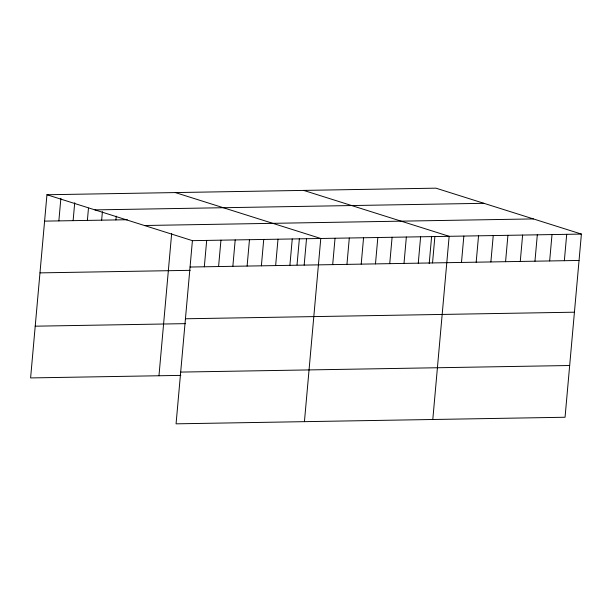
<?xml version="1.0" encoding="UTF-8"?>
<svg xmlns="http://www.w3.org/2000/svg" width="612" height="612" viewBox="0 0 612 612"><rect width="100%" height="100%" fill="white"/><g stroke="black" fill="none" stroke-linecap="round" stroke-linejoin="round"><path stroke-width="0.92" d="M46.948 194.746L192.413 240.654L176.065 423.833L565.052 417.254L581.4 234.075L435.935 188.167L46.948 194.746L30.6 377.925L180.838 375.385M58.859 220.886L60.879 198.273M73.119 220.649L74.718 202.748M87.386 220.404L88.472 208.157M101.646 220.167L102.403 211.683M115.905 219.922L116.242 216.151M158.967 375.76L171.666 233.486M204.324 266.794L206.68 240.409M218.583 266.549L220.94 240.172M232.851 266.312L235.199 239.927M247.11 266.067L249.467 239.69M261.378 265.83L263.726 239.445M275.637 265.585L277.993 239.208M289.897 265.348L292.253 238.963M297.034 264.897L299.383 238.573M304.164 265.103L306.52 238.718M304.432 421.66L320.78 238.481L175.315 192.573M332.691 264.621L335.039 238.236M346.95 264.376L349.307 237.999M361.21 264.139L363.566 237.754M375.477 263.894L377.834 237.517M389.737 263.657L392.093 237.272M404.004 263.412L406.353 237.035M418.264 263.175L420.62 236.79M429.203 263.565L431.636 236.331M432.531 262.93L434.88 236.553M432.799 419.488L449.147 236.308L303.682 190.409M461.486 262.441L463.842 236.064M476.182 262.196L478.538 235.811M490.878 261.944L493.234 235.566M505.573 261.699L507.922 235.314M520.269 261.446L522.617 235.069M534.957 261.202L537.313 234.817M549.653 260.949L552.009 234.572M564.348 260.704L566.704 234.32M94.952 209.893L483.939 203.314M44.592 221.131L127.319 219.731M144.409 225.507L533.396 218.92M192.413 240.654L581.4 234.075M190.057 267.031L579.044 260.452M39.979 272.875L190.21 270.328M185.444 318.776L574.431 312.197M35.221 326.188L185.451 323.641M180.685 372.088L569.673 365.509"/></g></svg>
